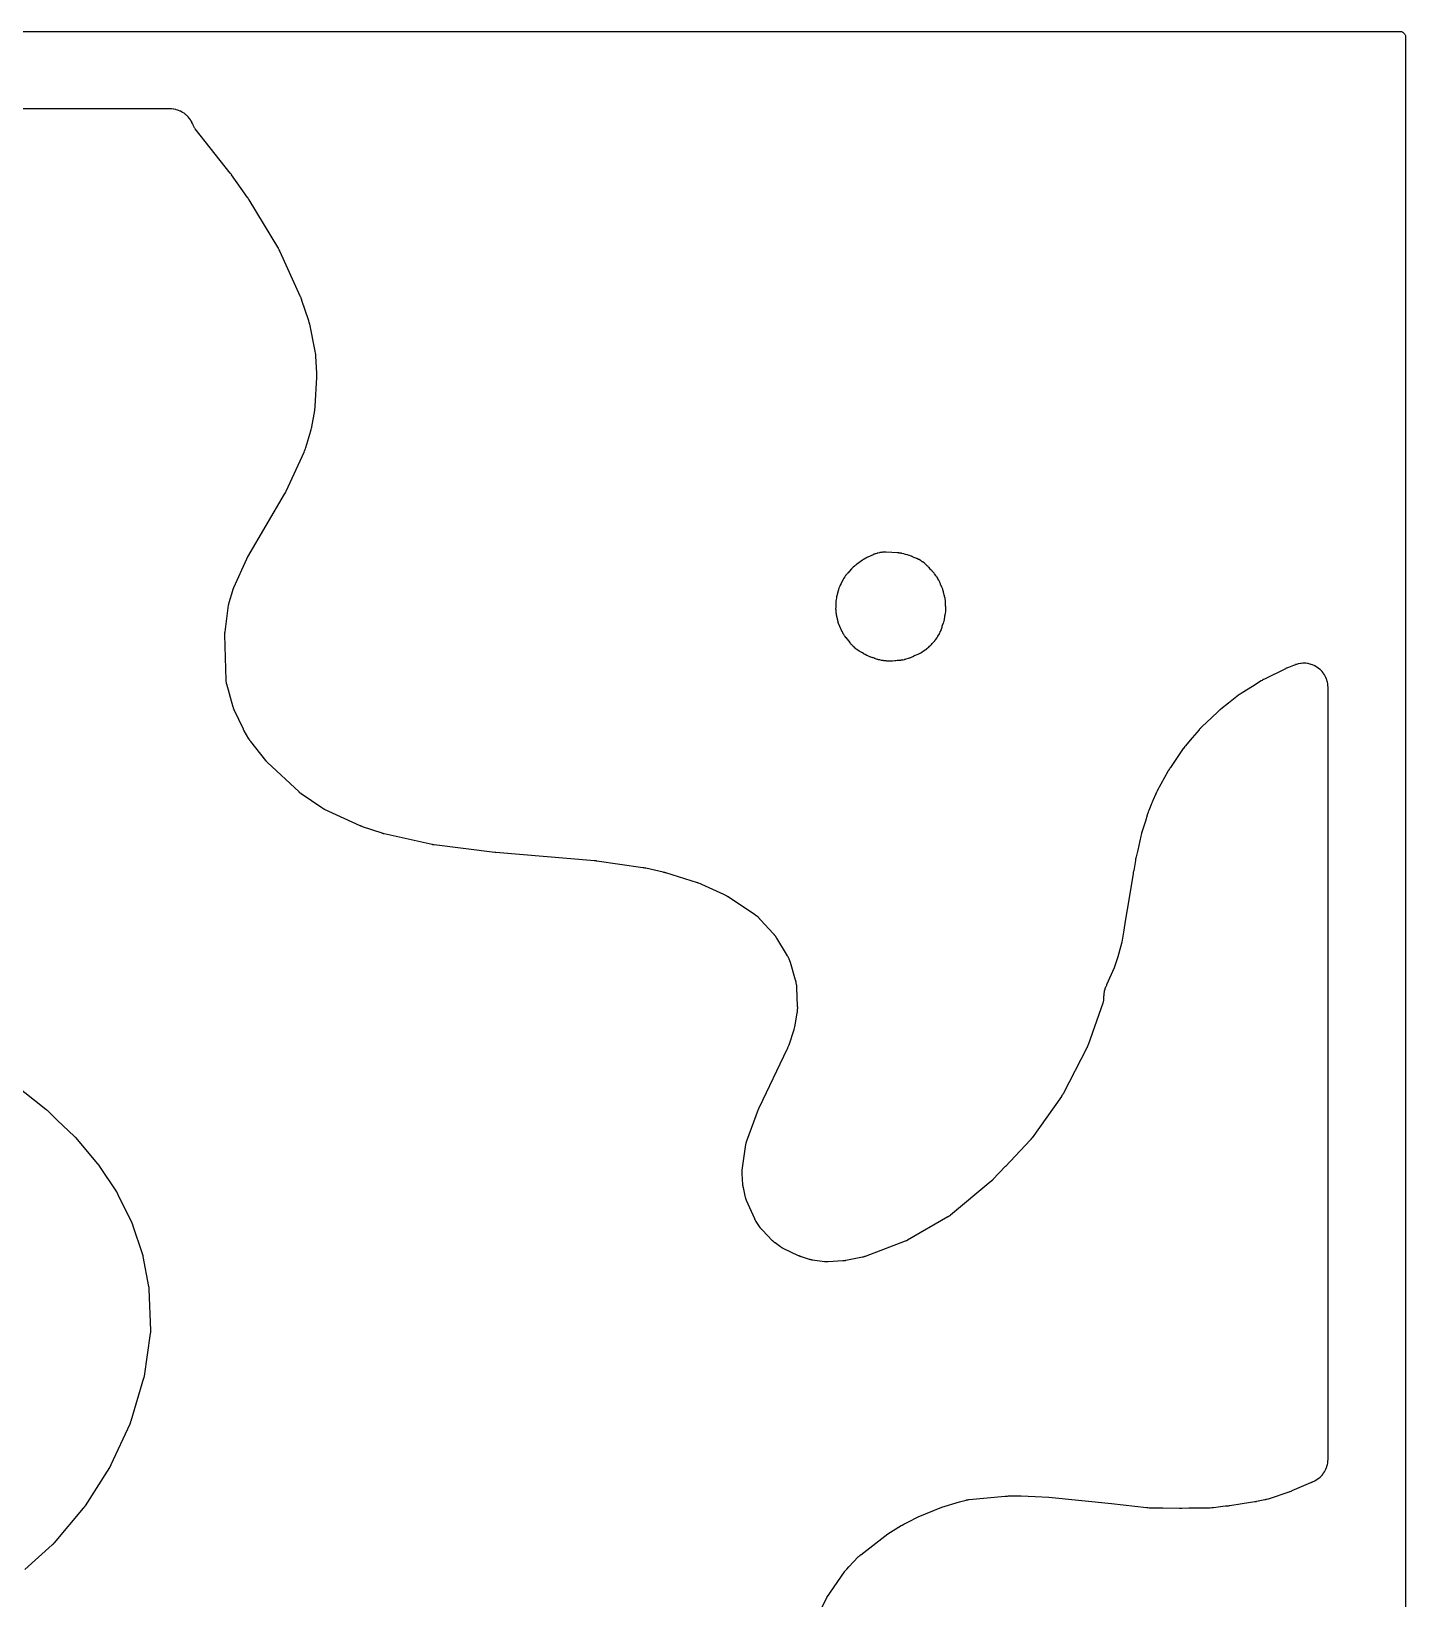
# Model space of a CAD drawing. Header units: millimetres. Extents: x 0 to 300, y 0 to 300.
# Drawn here: x 158.4 to 300.1, y 138.4 to 300.1 of the extents above; entities that cross this region are included whole.
import ezdxf

# ---------------------------------------------------------------- set-up
doc = ezdxf.new("R2010")
doc.units = ezdxf.units.MM
doc.layers.add('CUT', color=7, linetype='CONTINUOUS')

msp = doc.modelspace()

# ---------------------------------------------------------------- linework, layer by layer
at = {"layer": 'CUT'}
for points in [[(1.4375, 300.0625), (298.5625, 300.0625), (299.4478, 300.0625), (299.5212, 300.0589), (299.5794, 300.0503), (299.6365, 300.036), (299.6918, 300.0162), (299.745, 299.991), (299.7954, 299.9608), (299.8427, 299.9257), (299.8863, 299.8863), (299.9257, 299.8427), (299.9608, 299.7954), (299.991, 299.745), (300.0162, 299.6918), (300.036, 299.6365), (300.0503, 299.5794), (300.0589, 299.5212), (300.0625, 299.4478), (300.0625, 298.5625), (300.0625, 1.4375)], [(239.2682, 136.2127), (240.3945, 138.5724), (242.2037, 141.2197), (242.207, 141.2243), (242.4523, 141.4973), (242.6681, 141.7374), (243.6314, 142.7359), (243.6428, 142.7475), (243.6698, 142.7745), (243.6815, 142.786), (243.6958, 142.7998), (243.7077, 142.811), (243.7356, 142.837), (243.7477, 142.848), (243.7617, 142.8605), (243.7739, 142.8713), (243.8028, 142.8963), (243.8153, 142.9068), (243.8306, 142.9196), (243.8433, 142.9299), (243.873, 142.9538), (243.8859, 142.9639), (246.6829, 145.1257), (248.0615, 145.9687), (248.1758, 146.0267), (248.3419, 146.1109), (248.7497, 146.3177), (249.8231, 146.8619), (252.2514, 147.8758), (254.085, 148.4377), (254.7669, 148.6119), (254.7737, 148.6136), (254.7896, 148.6176), (254.7926, 148.6183), (254.8237, 148.6253), (254.8862, 148.6382), (254.9077, 148.6423), (254.9378, 148.647), (255.0178, 148.6578), (255.0522, 148.6618), (258.7857, 149.0221), (259.0101, 149.0254), (259.1156, 149.027), (259.3753, 149.0309), (260.4361, 149.0467), (261.8607, 148.9755), (263.2918, 148.9039), (269.7523, 148.264), (273.3593, 147.8401), (273.3743, 147.8385), (273.472, 147.8295), (273.487, 147.8283), (273.6099, 147.8201), (273.625, 147.8193), (273.723, 147.8152), (273.7381, 147.8148), (274.4247, 147.8036), (274.4448, 147.8021), (274.4603, 147.8012), (274.5868, 147.7952), (274.6023, 147.7947), (274.7032, 147.7926), (274.7187, 147.7924), (275.0167, 147.7939), (276.7424, 147.7656), (276.7519, 147.7655), (276.8181, 147.7655), (276.8283, 147.7655), (276.9108, 147.7669), (276.9208, 147.7672), (276.986, 147.7693), (276.9967, 147.7698), (277.7222, 147.8068), (279.7525, 147.8165), (279.7725, 147.8169), (279.9023, 147.8219), (279.9223, 147.823), (280.0848, 147.8346), (280.1048, 147.8364), (280.234, 147.8499), (280.2538, 147.8524), (281.2047, 147.9845), (281.4996, 147.9995), (281.5171, 148.0007), (281.6302, 148.0098), (281.6476, 148.0114), (281.7892, 148.027), (281.8065, 148.0291), (281.919, 148.0448), (281.9362, 148.0474), (283.2241, 148.2651), (284.5244, 148.4458), (284.5452, 148.4491), (284.6804, 148.4727), (284.7011, 148.4767), (284.8695, 148.5124), (284.89, 148.5171), (285.0232, 148.5502), (285.0436, 148.5556), (285.1889, 148.5972), (285.5446, 148.6574), (285.5556, 148.6593), (285.6319, 148.6737), (285.6433, 148.6759), (285.6931, 148.6863), (285.7171, 148.6918), (285.8654, 148.7291), (285.8882, 148.7353), (285.9275, 148.7468), (285.9382, 148.7501), (286.0114, 148.7731), (286.0233, 148.7769), (288.0497, 149.4594), (288.0619, 149.4637), (288.1408, 149.4922), (288.1529, 149.4967), (288.2512, 149.5346), (288.2632, 149.5394), (288.3409, 149.5713), (288.3528, 149.5763), (290.2729, 150.4132), (290.2831, 150.4176), (290.307, 150.4276), (290.3173, 150.4319), (290.3298, 150.437), (290.3401, 150.4411), (290.3655, 150.4511), (290.375, 150.4548), (290.3824, 150.4577), (290.4517, 150.4859), (290.466, 150.4917), (290.4925, 150.5032), (290.4981, 150.5058), (290.5034, 150.5079), (290.5267, 150.5187), (290.6388, 150.5673), (290.6909, 150.5929), (290.8515, 150.6819), (290.9009, 150.7124), (291.0521, 150.8165), (291.0983, 150.8517), (291.2388, 150.9699), (291.2814, 151.0094), (291.4098, 151.1406), (291.4483, 151.184), (291.5634, 151.327), (291.5976, 151.374), (291.6984, 151.5274), (291.7279, 151.5775), (291.8133, 151.74), (291.8378, 151.7926), (291.9071, 151.9626), (291.9264, 152.0174), (291.979, 152.1933), (291.9929, 152.2496), (292.0283, 152.4298), (292.0367, 152.4872), (292.0547, 152.6725), (292.0568, 152.7015), (292.0595, 152.7581), (292.06, 152.7726), (292.0623, 152.867), (292.0625, 152.8815), (292.0625, 232.3412), (292.0623, 232.3558), (292.06, 232.4503), (292.0595, 232.4648), (292.0568, 232.5215), (292.0546, 232.5506), (292.0366, 232.7361), (292.0282, 232.7936), (291.9927, 232.974), (291.9788, 233.0305), (291.926, 233.2066), (291.9067, 233.2615), (291.8371, 233.4317), (291.8126, 233.4844), (291.7269, 233.647), (291.6973, 233.6971), (291.5963, 233.8507), (291.562, 233.8977), (291.4466, 234.0408), (291.4079, 234.0843), (291.2792, 234.2155), (291.2365, 234.255), (291.0957, 234.3732), (291.0494, 234.4084), (290.8977, 234.5124), (290.8482, 234.5429), (290.6873, 234.6317), (290.635, 234.6573), (290.4662, 234.7302), (290.4118, 234.7506), (290.2367, 234.8067), (290.1805, 234.8218), (290.0008, 234.8607), (289.9435, 234.8702), (289.7608, 234.8916), (289.7028, 234.8955), (289.519, 234.8991), (289.4609, 234.8974), (289.2776, 234.8832), (289.2199, 234.8758), (289.0388, 234.8439), (288.9821, 234.8311), (288.8025, 234.7811), (288.7747, 234.7726), (288.7208, 234.7547), (288.707, 234.75), (288.6181, 234.7181), (288.6044, 234.713), (288.6043, 234.713), (288.5046, 234.6745), (288.5042, 234.6743), (287.9845, 234.4737), (287.9833, 234.4732), (287.9707, 234.4682), (287.8888, 234.4344), (287.8763, 234.4291), (287.7745, 234.3844), (287.7621, 234.3788), (287.6819, 234.3414), (287.6696, 234.3355), (285.5219, 233.2734), (285.5089, 233.2668), (285.4246, 233.2225), (285.4117, 233.2155), (285.3073, 233.1574), (285.2972, 233.1516), (285.2754, 233.1394), (285.2626, 233.1321), (285.18, 233.0833), (285.1674, 233.0756), (284.2631, 232.5108), (283.1947, 231.8456), (283.1813, 231.837), (283.095, 231.7801), (283.0819, 231.7711), (283.0546, 231.7521), (283.0498, 231.7488), (283.0086, 231.7199), (282.9755, 231.6968), (282.9717, 231.6941), (282.9436, 231.6744), (282.9307, 231.6651), (282.8477, 231.6036), (282.8351, 231.5939), (281.7962, 230.7805), (281.0193, 230.1738), (281.0084, 230.1651), (280.9383, 230.1078), (280.9276, 230.0988), (280.9053, 230.0797), (280.9018, 230.0767), (280.8754, 230.054), (280.8414, 230.0248), (280.8368, 230.0208), (280.8155, 230.0024), (280.8051, 229.9932), (280.7378, 229.9325), (280.7276, 229.9231), (280.0492, 229.2818), (279.0839, 228.372), (279.0722, 228.3607), (278.9969, 228.2858), (278.9855, 228.2741), (278.9603, 228.2477), (278.9579, 228.2452), (278.9392, 228.2254), (278.8937, 228.1776), (278.8881, 228.1715), (278.8661, 228.1484), (278.855, 228.1363), (278.7839, 228.0572), (278.7732, 228.0449), (278.0545, 227.1993), (277.3397, 226.3611), (277.3292, 226.3485), (277.2623, 226.2655), (277.2521, 226.2526), (277.2379, 226.2339), (277.2371, 226.233), (277.2272, 226.2202), (277.1472, 226.1151), (277.1375, 226.1021), (277.0761, 226.0166), (277.0668, 226.0034), (275.8169, 224.1626), (275.8074, 224.1481), (275.7822, 224.1086), (275.7741, 224.0967), (275.7664, 224.085), (275.7172, 224.0089), (275.7098, 223.997), (275.6502, 223.9), (275.6431, 223.888), (275.5975, 223.8096), (275.5906, 223.7975), (274.4553, 221.7375), (274.4478, 221.7235), (274.4005, 221.632), (274.3934, 221.6178), (274.337, 221.5013), (274.3303, 221.4869), (274.2878, 221.393), (274.2815, 221.3784), (274.0458, 220.8176), (274.0207, 220.7696), (274.0157, 220.7598), (273.9815, 220.6911), (273.9765, 220.6808), (273.955, 220.6353), (273.945, 220.6132), (273.8858, 220.4741), (273.8771, 220.4525), (273.8627, 220.4147), (273.8589, 220.4044), (273.8332, 220.333), (273.8292, 220.3213), (273.7971, 220.2261), (273.5882, 219.7292), (273.5805, 219.71), (273.5327, 219.5841), (273.5257, 219.5646), (273.4711, 219.4048), (273.4648, 219.3851), (273.4257, 219.2562), (273.42, 219.2363), (273.2552, 218.6163), (272.8777, 217.4948), (272.8723, 217.4777), (272.8385, 217.3667), (272.8336, 217.3495), (272.7954, 217.2089), (272.791, 217.1916), (272.7639, 217.0787), (272.76, 217.0613), (272.462, 215.6322), (272.2734, 214.9225), (272.2699, 214.9087), (272.2483, 214.8191), (272.2452, 214.8052), (272.2208, 214.692), (272.2179, 214.6781), (272.2006, 214.5875), (272.1981, 214.5735), (272.026, 213.5409), (272.0029, 213.43), (272.0013, 213.4221), (271.9906, 213.367), (271.989, 213.3585), (271.9766, 213.2897), (271.9752, 213.2813), (271.9662, 213.2268), (271.9648, 213.2178), (271.9004, 212.7873), (271.351, 209.4915), (271.1558, 208.3202), (271.0006, 207.3892), (270.7895, 206.1228), (270.4007, 204.6192), (270.0162, 203.4742), (269.2353, 201.7225), (269.231, 201.7131), (269.221, 201.6913), (269.2166, 201.6819), (269.211, 201.6701), (269.2085, 201.6646), (269.1804, 201.6037), (269.1766, 201.5954), (269.1463, 201.527), (269.1349, 201.4995), (269.0675, 201.3242), (269.0491, 201.2685), (268.9997, 201.0897), (268.9869, 201.0325), (268.9552, 200.8498), (268.948, 200.7915), (268.9341, 200.604), (268.9327, 200.5747), (268.9312, 200.5174), (268.931, 200.5028), (268.931, 200.4036), (268.9309, 200.4027), (268.9308, 200.3763), (268.9291, 200.2974), (268.9237, 200.2159), (268.9176, 200.1618), (268.9047, 200.0811), (268.8938, 200.0279), (268.8737, 199.9487), (268.852, 199.877), (268.8393, 199.8382), (267.3231, 195.5433), (267.3178, 195.5287), (267.3052, 195.4948), (267.2997, 195.4804), (267.2928, 195.4628), (267.287, 195.4484), (267.2732, 195.415), (267.2672, 195.4007), (267.2601, 195.3844), (267.2539, 195.3703), (267.239, 195.3374), (267.2324, 195.3233), (267.2244, 195.3062), (267.2176, 195.2923), (267.2016, 195.2599), (267.1946, 195.2461), (264.7488, 190.5141), (264.7415, 190.5002), (264.724, 190.4679), (264.7165, 190.4541), (264.7071, 190.4374), (264.6992, 190.4238), (264.6807, 190.3921), (264.6727, 190.3786), (264.6633, 190.3632), (264.655, 190.3499), (264.6354, 190.3189), (264.6269, 190.3057), (264.6163, 190.2897), (264.6076, 190.2766), (264.5869, 190.2463), (264.5779, 190.2334), (261.5521, 185.9662), (261.543, 185.9536), (261.5215, 185.9243), (261.5121, 185.9118), (261.5006, 185.8967), (261.4911, 185.8844), (261.4686, 185.8559), (261.4588, 185.8438), (261.4475, 185.83), (261.4375, 185.818), (261.414, 185.7903), (261.4038, 185.7785), (261.3913, 185.7642), (261.3809, 185.7526), (261.3565, 185.7257), (261.3459, 185.7143), (258.8098, 183.0204), (258.8095, 183.02), (258.7806, 182.9893), (257.5237, 181.6542), (257.5142, 181.6443), (257.492, 181.6214), (257.4824, 181.6116), (257.4706, 181.5998), (257.4608, 181.5902), (257.4379, 181.568), (257.428, 181.5585), (257.4165, 181.5477), (257.4065, 181.5384), (257.3828, 181.5169), (257.3727, 181.5078), (257.3601, 181.4967), (257.3498, 181.4877), (257.3256, 181.4669), (257.3151, 181.458), (253.1327, 177.9791), (253.1253, 177.973), (253.1137, 177.9635), (253.0943, 177.9482), (253.068, 177.928), (253.0444, 177.9104), (253.0254, 177.8968), (253.0145, 177.8891), (253.0104, 177.8862), (252.9864, 177.8701), (252.9325, 177.8351), (252.8997, 177.8148), (252.8884, 177.8081), (252.8801, 177.8033), (248.7256, 175.4114), (248.7177, 175.4069), (248.7054, 175.4), (248.6851, 175.3889), (248.6576, 175.3744), (248.6329, 175.3618), (248.6132, 175.3522), (248.6019, 175.3467), (248.5977, 175.3447), (248.573, 175.3335), (248.5177, 175.3093), (248.4842, 175.2955), (248.4728, 175.2911), (248.4643, 175.2878), (244.3644, 173.7378), (244.3559, 173.7347), (244.3428, 173.7299), (244.321, 173.7222), (244.2916, 173.7122), (244.2653, 173.7038), (244.2444, 173.6975), (244.2325, 173.6939), (244.228, 173.6926), (244.2019, 173.6855), (244.1436, 173.6706), (244.1085, 173.6623), (244.0965, 173.6597), (244.0877, 173.6579), (242.3632, 173.3064), (242.3477, 173.3034), (242.3115, 173.2966), (242.2959, 173.2939), (242.2769, 173.2907), (242.2613, 173.2882), (242.2248, 173.2828), (242.2092, 173.2806), (242.1912, 173.2782), (242.1756, 173.2763), (242.1389, 173.2721), (242.1232, 173.2705), (242.104, 173.2686), (242.0883, 173.2673), (242.0515, 173.2644), (242.0358, 173.2633), (240.5208, 173.1713), (240.5097, 173.1707), (240.4947, 173.17), (240.4503, 173.169), (240.3762, 173.169), (240.3435, 173.1697), (240.3108, 173.1715), (240.2369, 173.1771), (240.1927, 173.1815), (240.1779, 173.1834), (240.1668, 173.1848), (238.9138, 173.3573), (238.9043, 173.3586), (238.8897, 173.3608), (238.8655, 173.3647), (238.8331, 173.3705), (238.8044, 173.376), (238.7817, 173.3808), (238.7688, 173.3836), (238.7639, 173.3847), (238.736, 173.3914), (238.6743, 173.4075), (238.6374, 173.4178), (238.6251, 173.4216), (238.6159, 173.4245), (237.7772, 173.6902), (237.7629, 173.6949), (237.7298, 173.706), (237.7156, 173.7109), (237.6984, 173.717), (237.6843, 173.7221), (237.6515, 173.7343), (237.6375, 173.7397), (237.6215, 173.7459), (237.6076, 173.7515), (237.5753, 173.7648), (237.5615, 173.7706), (237.5447, 173.7779), (237.531, 173.7839), (237.4991, 173.7983), (237.4855, 173.8045), (235.9045, 174.549), (235.895, 174.5535), (235.8804, 174.5606), (235.8564, 174.5727), (235.8245, 174.5894), (235.7964, 174.6047), (235.7744, 174.6172), (235.7618, 174.6245), (235.7572, 174.6272), (235.7304, 174.6437), (235.6715, 174.6813), (235.6367, 174.7047), (235.6251, 174.7128), (235.6166, 174.7189), (235.0543, 175.1258), (235.0462, 175.1317), (235.0336, 175.141), (235.0131, 175.1567), (234.9859, 175.1781), (234.962, 175.1975), (234.9433, 175.2133), (234.9327, 175.2223), (234.9288, 175.2257), (234.9064, 175.2459), (234.8572, 175.2917), (234.8283, 175.3198), (234.8188, 175.3296), (234.8117, 175.3368), (233.7271, 176.4659), (233.7205, 176.4728), (233.7103, 176.4837), (233.6936, 176.5019), (233.6717, 176.5265), (233.6525, 176.5488), (233.6376, 176.5667), (233.6292, 176.5769), (233.6261, 176.5808), (233.6083, 176.6035), (233.5696, 176.6546), (233.5471, 176.6857), (233.5397, 176.6964), (233.5343, 176.7043), (233.1137, 177.3265), (233.108, 177.335), (233.0993, 177.3481), (233.0853, 177.3701), (233.0668, 177.3999), (233.0509, 177.4266), (233.0387, 177.448), (233.0318, 177.4603), (233.0293, 177.4649), (233.015, 177.4918), (232.9842, 177.5524), (232.9666, 177.5891), (232.9609, 177.6016), (232.9568, 177.6109), (232.1293, 179.4964), (232.1251, 179.5062), (232.1186, 179.5214), (232.1084, 179.5467), (232.0951, 179.5809), (232.0838, 179.6114), (232.0753, 179.6357), (232.0706, 179.6497), (232.0689, 179.6549), (232.0594, 179.6854), (232.0395, 179.7537), (232.0286, 179.7948), (232.0252, 179.8088), (232.0228, 179.8192), (231.794, 180.823), (231.7904, 180.8392), (231.7826, 180.877), (231.7793, 180.8932), (231.7756, 180.913), (231.7726, 180.9293), (231.7661, 180.9673), (231.7635, 180.9837), (231.7607, 181.0024), (231.7583, 181.0188), (231.7533, 181.057), (231.7512, 181.0734), (231.7489, 181.0935), (231.7472, 181.1099), (231.7435, 181.1483), (231.7421, 181.1648), (231.6589, 182.2422), (231.658, 182.2546), (231.657, 182.2714), (231.6552, 182.3214), (231.6546, 182.4047), (231.655, 182.4415), (231.6571, 182.4783), (231.6634, 182.5614), (231.6685, 182.6111), (231.6707, 182.6278), (231.6724, 182.6402), (232.0589, 185.2857), (232.0607, 185.2974), (232.0632, 185.313), (232.0718, 185.3592), (232.0881, 185.4358), (232.096, 185.4696), (232.1052, 185.503), (232.1275, 185.5781), (232.1421, 185.6227), (232.1474, 185.6377), (232.1514, 185.6487), (233.3566, 188.911), (233.3603, 188.9208), (233.3691, 188.9437), (233.3729, 188.9535), (233.3776, 188.9655), (233.3816, 188.9752), (233.3909, 188.9979), (233.3949, 189.0076), (233.3996, 189.0188), (233.4038, 189.0284), (233.4136, 189.0509), (233.4179, 189.0605), (233.4232, 189.0722), (233.4276, 189.0818), (233.4379, 189.104), (233.4424, 189.1135), (236.3202, 195.1115), (236.3283, 195.1292), (236.3793, 195.2449), (236.3868, 195.2628), (236.446, 195.41), (236.453, 195.4281), (236.4963, 195.5469), (236.5027, 195.5653), (237.0148, 197.1227), (237.0179, 197.1326), (237.0395, 197.2023), (237.0426, 197.2128), (237.056, 197.2587), (237.062, 197.281), (237.0966, 197.4204), (237.1016, 197.4421), (237.1095, 197.4797), (237.1115, 197.49), (237.1251, 197.5608), (237.1272, 197.5723), (237.346, 198.8483), (237.3485, 198.864), (237.3631, 198.9657), (237.3652, 198.9814), (237.3724, 199.0427), (237.3753, 199.0742), (237.3885, 199.2793), (237.3897, 199.3109), (237.3904, 199.3727), (237.3903, 199.3885), (237.3888, 199.4913), (237.3884, 199.5071), (237.3072, 201.4743), (237.3062, 201.4927), (237.2976, 201.612), (237.296, 201.6303), (237.2887, 201.7016), (237.2838, 201.7381), (237.2448, 201.9738), (237.2377, 202.0099), (237.2217, 202.0798), (237.2173, 202.0977), (237.187, 202.2134), (237.1821, 202.2311), (236.6485, 204.0418), (236.6447, 204.0543), (236.6191, 204.1348), (236.615, 204.1472), (236.5985, 204.1952), (236.5896, 204.2197), (236.5288, 204.3749), (236.5077, 204.4225), (236.4337, 204.5719), (236.4216, 204.5949), (236.3971, 204.6394), (236.3907, 204.6508), (236.3484, 204.7239), (236.3417, 204.7351), (235.2455, 206.5365), (235.2375, 206.5493), (235.1844, 206.6318), (235.176, 206.6444), (235.1429, 206.6932), (235.1253, 206.7177), (235.007, 206.8742), (234.9882, 206.8978), (234.9503, 206.943), (234.9405, 206.9545), (234.8755, 207.028), (234.8654, 207.0392), (233.5978, 208.4054), (233.5964, 208.4069), (233.4882, 208.5234), (233.4762, 208.536), (233.3967, 208.6168), (233.3843, 208.6291), (233.3353, 208.6761), (233.3094, 208.6995), (233.1372, 208.8466), (233.11, 208.8684), (233.0558, 208.9095), (233.0418, 208.9198), (232.9495, 208.9856), (232.9352, 208.9955), (230.217, 210.8166), (230.2067, 210.8234), (230.139, 210.8667), (230.1286, 210.8733), (230.0874, 210.8985), (230.066, 210.9109), (229.9257, 210.989), (229.9038, 211.0006), (229.8607, 211.0224), (229.8496, 211.0278), (229.7771, 211.0625), (229.7659, 211.0677), (227.5105, 212.0898), (227.4936, 212.0971), (227.3834, 212.1431), (227.3664, 212.1499), (227.2264, 212.2033), (227.2091, 212.2095), (227.0963, 212.2486), (227.0789, 212.2544), (223.8074, 213.2772), (223.7959, 213.2807), (223.7208, 213.3025), (223.7093, 213.3057), (223.6144, 213.3313), (223.6028, 213.3343), (223.5269, 213.3531), (223.5152, 213.3559), (221.7249, 213.7615), (221.7131, 213.764), (221.6367, 213.7797), (221.6249, 213.782), (221.5285, 213.7998), (221.5167, 213.8019), (221.4397, 213.8146), (221.4278, 213.8164), (216.6826, 214.4984), (216.6742, 214.4995), (216.616, 214.5071), (216.607, 214.5082), (216.5343, 214.5165), (216.5255, 214.5174), (216.4679, 214.5231), (216.4585, 214.524), (206.27, 215.3715), (206.2573, 215.3726), (206.2441, 215.3738), (206.2397, 215.3742), (206.2289, 215.3752), (206.2243, 215.3757), (206.2189, 215.3762), (206.2143, 215.3767), (206.2035, 215.3779), (206.1994, 215.3783), (206.1907, 215.3793), (206.1782, 215.3808), (206.1728, 215.3815), (199.929, 216.1617), (199.9182, 216.1631), (199.8932, 216.1665), (199.8824, 216.1681), (199.8693, 216.17), (199.8586, 216.1717), (199.8337, 216.1757), (199.823, 216.1775), (199.8107, 216.1797), (199.8, 216.1816), (199.7751, 216.1862), (199.7645, 216.1883), (199.7515, 216.1909), (199.7409, 216.193), (199.7161, 216.1983), (199.7055, 216.2006), (194.7709, 217.3077), (194.7599, 217.3103), (194.7342, 217.3164), (194.7232, 217.3191), (194.7099, 217.3224), (194.6989, 217.3253), (194.6734, 217.332), (194.6625, 217.335), (194.6499, 217.3384), (194.639, 217.3415), (194.6137, 217.3489), (194.6029, 217.3522), (194.5897, 217.3562), (194.5789, 217.3596), (194.5537, 217.3676), (194.543, 217.3711), (192.5427, 218.0367), (192.5309, 218.0408), (192.5035, 218.0503), (192.4917, 218.0545), (192.4775, 218.0597), (192.4658, 218.064), (192.4387, 218.0743), (192.4271, 218.0788), (192.4137, 218.0841), (192.4022, 218.0887), (192.3753, 218.0998), (192.3639, 218.1046), (192.3499, 218.1106), (192.3385, 218.1155), (192.312, 218.1273), (192.3006, 218.1325), (188.6184, 219.8297), (188.6097, 219.8337), (188.5964, 219.84), (188.5745, 219.8507), (188.5454, 219.8655), (188.5197, 219.8791), (188.4995, 219.8902), (188.488, 219.8966), (188.4837, 219.899), (188.4592, 219.9135), (188.405, 219.9465), (188.373, 219.967), (188.3623, 219.9742), (188.3544, 219.9795), (186.2115, 221.4486), (186.2058, 221.4525), (186.1925, 221.4618), (186.19, 221.4635), (186.1646, 221.482), (186.1144, 221.5199), (186.0973, 221.5332), (186.0743, 221.5525), (186.0141, 221.6047), (185.9888, 221.6275), (182.7497, 224.6622), (182.7447, 224.6669), (182.7331, 224.6779), (182.731, 224.6799), (182.7092, 224.7016), (182.666, 224.7458), (182.6514, 224.7612), (182.6319, 224.7833), (182.5812, 224.8427), (182.56, 224.8686), (181.0122, 226.8267), (181.0023, 226.8393), (180.9796, 226.8691), (180.97, 226.8819), (180.9586, 226.8975), (180.9493, 226.9104), (180.9279, 226.9407), (180.9188, 226.9538), (180.9085, 226.969), (180.8996, 226.9822), (180.8792, 227.0134), (180.8706, 227.0268), (180.8602, 227.0432), (180.8518, 227.0568), (180.8325, 227.0887), (180.8244, 227.1024), (180.3466, 227.9235), (180.342, 227.9316), (180.3311, 227.9507), (180.3265, 227.9589), (180.3209, 227.969), (180.3164, 227.9772), (180.306, 227.9965), (180.3016, 228.0048), (180.2965, 228.0144), (180.2922, 228.0228), (180.2821, 228.0423), (180.2779, 228.0507), (180.2727, 228.0609), (180.2686, 228.0694), (180.2589, 228.0891), (180.2549, 228.0976), (179.3055, 230.0969), (179.3015, 230.1055), (179.2953, 230.1188), (179.2854, 230.141), (179.2725, 230.171), (179.2615, 230.1978), (179.2531, 230.2192), (179.2484, 230.2314), (179.2467, 230.236), (179.2371, 230.2628), (179.2168, 230.3227), (179.2054, 230.3588), (179.2018, 230.3711), (179.1991, 230.3803), (178.5313, 232.7495), (178.5288, 232.7584), (178.525, 232.7723), (178.5191, 232.7954), (178.5116, 232.8265), (178.5053, 232.8541), (178.5045, 232.8581), (178.4957, 232.9071), (178.4854, 232.9743), (178.478, 233.0384), (178.4744, 233.0839), (178.4722, 233.1217), (178.4717, 233.134), (178.4714, 233.1432), (178.3447, 237.8441), (178.3445, 237.8531), (178.3443, 237.8671), (178.3442, 237.8903), (178.3445, 237.9213), (178.3451, 237.9489), (178.346, 237.9707), (178.3466, 237.9832), (178.3468, 237.9879), (178.3487, 238.0149), (178.3537, 238.0749), (178.3574, 238.1109), (178.3589, 238.123), (178.3601, 238.1319), (178.7298, 240.8835), (178.7308, 240.8905), (178.7331, 240.9068), (178.7336, 240.9098), (178.7387, 240.9413), (178.7502, 241.0042), (178.7544, 241.0258), (178.7614, 241.0555), (178.7813, 241.1338), (178.7905, 241.1672), (179.1549, 242.3983), (179.1594, 242.4129), (179.17, 242.4467), (179.1747, 242.4612), (179.1804, 242.4784), (179.1853, 242.4927), (179.197, 242.526), (179.2022, 242.5402), (179.2082, 242.5564), (179.2136, 242.5706), (179.2264, 242.6034), (179.232, 242.6174), (179.239, 242.6345), (179.2448, 242.6484), (179.2587, 242.6808), (179.2648, 242.6946), (180.595, 245.6553), (180.6001, 245.6664), (180.6121, 245.6921), (180.6173, 245.7031), (180.6238, 245.7165), (180.6291, 245.7275), (180.6418, 245.7529), (180.6473, 245.7637), (180.6537, 245.7762), (180.6594, 245.7869), (180.6728, 245.812), (180.6786, 245.8227), (180.6857, 245.8357), (180.6917, 245.8463), (180.7057, 245.871), (180.7118, 245.8816), (184.4922, 252.3266), (184.4997, 252.3397), (184.5469, 252.4251), (184.554, 252.4383), (184.6107, 252.5469), (184.6174, 252.5603), (184.6603, 252.648), (184.6668, 252.6616), (186.5037, 256.663), (186.5122, 256.6823), (186.5648, 256.8084), (186.5726, 256.828), (186.633, 256.9885), (186.6401, 257.0083), (186.6838, 257.1378), (186.6901, 257.1579), (187.2012, 258.8699), (187.2057, 258.8856), (187.2332, 258.9877), (187.2372, 259.0034), (187.2682, 259.1325), (187.2718, 259.1483), (187.2937, 259.2518), (187.2968, 259.2677), (187.6066, 260.9544), (187.6097, 260.9729), (187.6279, 261.0931), (187.6304, 261.1117), (187.6486, 261.2632), (187.6505, 261.2818), (187.6612, 261.4029), (187.6626, 261.4216), (187.8302, 264.3659), (187.831, 264.3837), (187.8341, 264.4993), (187.8343, 264.5171), (187.834, 264.6623), (187.8337, 264.6801), (187.83, 264.7957), (187.8291, 264.8135), (187.7212, 266.5573), (187.7196, 266.5779), (187.7067, 266.7119), (187.7043, 266.7325), (187.6823, 266.8999), (187.6792, 266.9204), (187.6571, 267.0531), (187.6533, 267.0735), (187.0858, 269.8747), (187.0818, 269.893), (187.054, 270.0111), (187.0495, 270.0292), (187.01, 270.1764), (187.0049, 270.1943), (186.9698, 270.3105), (186.9641, 270.3283), (186.2933, 272.323), (186.2883, 272.3373), (186.2544, 272.4301), (186.249, 272.4443), (186.2036, 272.5598), (186.1978, 272.5738), (186.1593, 272.6648), (186.1532, 272.6787), (184.0077, 277.4095), (184.0001, 277.4257), (183.9489, 277.5302), (183.9408, 277.5461), (183.8727, 277.6752), (183.8641, 277.6909), (183.8068, 277.7921), (183.7977, 277.8076), (180.8333, 282.6962), (180.8281, 282.7046), (180.7917, 282.7625), (180.786, 282.7714), (180.7392, 282.8429), (180.7335, 282.8515), (180.6956, 282.9074), (180.6893, 282.9164), (180.0371, 283.8401), (180.0345, 283.8439), (179.0204, 285.2799), (179.016, 285.2861), (178.985, 285.3289), (178.9801, 285.3355), (178.9407, 285.3884), (178.9358, 285.3947), (178.9041, 285.4361), (178.8989, 285.4428), (175.2924, 290.0071), (175.2857, 290.0158), (175.2823, 290.0202), (175.2524, 290.0614), (175.2136, 290.1181), (175.1712, 290.1865), (175.1451, 290.233), (175.109, 290.3048), (175.0785, 290.373), (175.0653, 290.4038), (175.0623, 290.4113), (175.0585, 290.4206), (175.0238, 290.5024), (175.0119, 290.5287), (175.0087, 290.5355), (175.0071, 290.5393), (174.9944, 290.5656), (174.9471, 290.6705), (174.9211, 290.7216), (174.8311, 290.879), (174.8003, 290.9274), (174.6958, 291.0755), (174.6605, 291.1207), (174.5423, 291.2581), (174.5028, 291.2998), (174.372, 291.4253), (174.3288, 291.463), (174.1866, 291.5755), (174.14, 291.6088), (173.9877, 291.7072), (173.9381, 291.736), (173.7772, 291.8194), (173.725, 291.8433), (173.5568, 291.911), (173.5027, 291.9298), (173.3288, 291.9811), (173.2731, 291.9947), (173.0951, 292.0291), (173.0383, 292.0373), (172.8554, 292.0549), (172.8268, 292.0569), (172.7708, 292.0596), (172.7565, 292.0601), (172.6633, 292.0623), (172.649, 292.0625), (99.4128, 292.0625)], [(156.5624, 191.5682), (159.8813, 188.9177), (159.889, 188.9115), (159.9068, 188.8969), (159.9144, 188.8907), (159.9237, 188.8829), (159.9312, 188.8766), (159.9487, 188.8616), (159.9494, 188.8611), (159.9639, 188.8481), (159.9712, 188.8416), (159.98, 188.8335), (159.9872, 188.8269), (160.0039, 188.8114), (160.011, 188.8047), (161.1035, 187.7649), (162.7984, 186.149), (162.8071, 186.1406), (162.8273, 186.1207), (162.8359, 186.1122), (162.8464, 186.1017), (162.8548, 186.093), (162.8713, 186.076), (162.8723, 186.0749), (162.8917, 186.0538), (162.8999, 186.0448), (162.9098, 186.0336), (162.9179, 186.0244), (162.9366, 186.0028), (162.9446, 185.9935), (165.2288, 183.2887), (165.2373, 183.2785), (165.2568, 183.2546), (165.2652, 183.2443), (165.2752, 183.2317), (165.2834, 183.2213), (165.3022, 183.1968), (165.3023, 183.1967), (165.3182, 183.1748), (165.3259, 183.1641), (165.3351, 183.151), (165.3426, 183.1402), (165.3599, 183.1148), (165.3673, 183.1039), (167.1656, 180.3851), (167.1735, 180.373), (167.1916, 180.3447), (167.1992, 180.3325), (167.2085, 180.3175), (167.2159, 180.3052), (167.2331, 180.2763), (167.2404, 180.2638), (167.2486, 180.2495), (167.2557, 180.2369), (167.2719, 180.2075), (167.2788, 180.1948), (167.287, 180.1793), (167.2937, 180.1665), (167.309, 180.1366), (167.3154, 180.1237), (168.712, 177.2783), (168.7185, 177.2648), (168.7334, 177.2332), (168.7396, 177.2196), (168.7471, 177.2029), (168.7531, 177.1893), (168.7669, 177.1572), (168.7727, 177.1434), (168.7793, 177.1275), (168.7848, 177.1136), (168.7976, 177.0811), (168.8029, 177.0671), (168.8093, 177.05), (168.8144, 177.036), (168.826, 177.0031), (168.8309, 176.9889), (169.818, 174.0424), (169.8228, 174.0277), (169.8337, 173.9933), (169.8382, 173.9786), (169.8436, 173.9606), (169.8478, 173.9457), (169.8575, 173.911), (169.8615, 173.8961), (169.866, 173.879), (169.8697, 173.8641), (169.8782, 173.8291), (169.8817, 173.814), (169.8858, 173.7957), (169.8891, 173.7806), (169.8963, 173.7453), (169.8993, 173.7302), (170.4813, 170.6389), (170.4826, 170.6322), (170.4854, 170.6165), (170.4859, 170.6136), (170.4908, 170.5831), (170.4995, 170.5218), (170.5022, 170.5008), (170.5049, 170.4714), (170.5107, 170.3933), (170.5126, 170.3598), (170.6692, 166.1031), (170.6695, 166.093), (170.6699, 166.0772), (170.6702, 166.0512), (170.6701, 166.0166), (170.6694, 165.9858), (170.6685, 165.9612), (170.6679, 165.9472), (170.6676, 165.942), (170.6655, 165.9117), (170.6596, 165.8445), (170.6552, 165.8043), (170.6534, 165.7907), (170.652, 165.7807), (170.0194, 161.3925), (170.0184, 161.3858), (170.0161, 161.3701), (170.0156, 161.3672), (170.0104, 161.337), (169.9993, 161.2787), (169.9971, 161.2693), (169.9775, 161.194), (169.9685, 161.1618), (168.646, 156.7454), (168.6413, 156.7302), (168.6301, 156.695), (168.6251, 156.6799), (168.619, 156.6618), (168.6138, 156.6469), (168.6014, 156.6122), (168.5959, 156.5974), (168.5895, 156.5804), (168.5838, 156.5657), (168.5701, 156.5314), (168.5642, 156.5168), (168.5567, 156.499), (168.5505, 156.4845), (168.5357, 156.4507), (168.5292, 156.4363), (166.5977, 152.2418), (166.5912, 152.228), (166.5758, 152.196), (166.569, 152.1823), (166.5607, 152.1657), (166.5538, 152.1522), (166.5373, 152.1207), (166.5301, 152.1072), (166.5217, 152.0919), (166.5143, 152.0786), (166.4968, 152.0477), (166.4891, 152.0345), (166.4797, 152.0185), (166.4719, 152.0054), (166.4533, 151.9751), (166.4452, 151.9622), (163.9343, 148.0186), (163.9262, 148.0061), (163.9071, 147.9772), (163.8988, 147.9648), (163.8886, 147.9499), (163.8801, 147.9377), (163.86, 147.9094), (163.8513, 147.8973), (163.8412, 147.8836), (163.8324, 147.8717), (163.8114, 147.8441), (163.8023, 147.8323), (163.7911, 147.8181), (163.7818, 147.8065), (163.76, 147.7796), (163.7505, 147.7681), (160.744, 144.1919), (160.7339, 144.1801), (160.71, 144.1526), (160.6997, 144.1409), (160.6869, 144.1268), (160.6764, 144.1153), (160.6527, 144.0899), (160.6288, 144.066), (160.6177, 144.0551), (160.604, 144.0419), (160.5927, 144.0312), (160.5662, 144.0064), (160.5547, 143.9958), (157.7235, 141.4417)]]:
    msp.add_lwpolyline(points, dxfattribs=at)
msp.add_lwpolyline([(241.35, 240.0063), (241.3523, 239.994), (241.3675, 239.9145), (241.37, 239.9023), (241.4808, 239.3821), (241.4846, 239.3655), (241.5107, 239.2581), (241.515, 239.2416), (241.5325, 239.1776), (241.5424, 239.145), (241.6126, 238.9356), (241.6243, 238.9036), (241.6489, 238.842), (241.6554, 238.8263), (241.6993, 238.7249), (241.7063, 238.7094), (241.9535, 238.18), (241.9613, 238.1639), (242.0133, 238.0606), (242.0216, 238.0448), (242.0546, 237.9837), (242.0725, 237.9529), (242.1944, 237.7564), (242.2141, 237.7268), (242.2542, 237.67), (242.2647, 237.6557), (242.3342, 237.5631), (242.3451, 237.5491), (242.7606, 237.0292), (242.7703, 237.0173), (242.8346, 236.941), (242.8446, 236.9294), (242.8843, 236.8846), (242.9052, 236.8622), (243.0449, 236.72), (243.0669, 236.6987), (243.111, 236.6582), (243.1225, 236.648), (243.1976, 236.5824), (243.2093, 236.5725), (243.4272, 236.3918), (243.4374, 236.3836), (243.5041, 236.3308), (243.5144, 236.3227), (243.5552, 236.2919), (243.5764, 236.2765), (243.7144, 236.1811), (243.7587, 236.1533), (243.9045, 236.0703), (243.9275, 236.0578), (243.973, 236.0345), (243.9847, 236.0287), (244.0612, 235.9915), (244.073, 235.9859), (244.1326, 235.9586), (244.1346, 235.9572), (244.1413, 235.9525), (244.1552, 235.9431), (244.2464, 235.8829), (244.2606, 235.8738), (244.3163, 235.8393), (244.3454, 235.8224), (244.5346, 235.7193), (244.5954, 235.6905), (244.7949, 235.6093), (244.8264, 235.5975), (244.8885, 235.5762), (244.9044, 235.5709), (245.0088, 235.5384), (245.0249, 235.5336), (245.1121, 235.509), (245.1417, 235.4955), (245.1577, 235.4884), (245.2624, 235.444), (245.2786, 235.4374), (245.3421, 235.4126), (245.3751, 235.4008), (245.5912, 235.3308), (245.6248, 235.3209), (245.6908, 235.3037), (245.7078, 235.2995), (245.8185, 235.274), (245.8357, 235.2704), (246.0129, 235.235), (246.0305, 235.2317), (246.1451, 235.2124), (246.1628, 235.2097), (246.2319, 235.2001), (246.2674, 235.1963), (246.361, 235.189), (246.4416, 235.1765), (246.4775, 235.172), (246.5476, 235.1654), (246.5656, 235.164), (246.6828, 235.1565), (246.7009, 235.1556), (246.8991, 235.149), (246.9172, 235.1487), (247.035, 235.1483), (247.0531, 235.1485), (247.1237, 235.1504), (247.1599, 235.1524), (247.3944, 235.173), (247.4304, 235.1772), (247.5003, 235.1876), (247.5182, 235.1905), (247.6342, 235.2114), (247.6475, 235.214), (247.8516, 235.2225), (247.8644, 235.2231), (247.9472, 235.2283), (247.96, 235.2293), (248.0097, 235.2335), (248.0351, 235.2361), (248.1974, 235.2568), (248.2478, 235.2654), (248.4078, 235.2998), (248.4327, 235.3057), (248.481, 235.3182), (248.4933, 235.3216), (248.5731, 235.3442), (248.5854, 235.3478), (248.8041, 235.4147), (248.8212, 235.4202), (248.9317, 235.4576), (248.9486, 235.4636), (249.0142, 235.4881), (249.0474, 235.5016), (249.2607, 235.596), (249.2931, 235.6115), (249.3553, 235.6436), (249.3711, 235.652), (249.4448, 235.6929), (249.4532, 235.697), (249.5105, 235.7272), (249.5251, 235.7352), (249.5374, 235.7421), (249.711, 235.8089), (249.7229, 235.8136), (249.8002, 235.8452), (249.8121, 235.8502), (249.8581, 235.8703), (249.8814, 235.881), (250.0296, 235.9531), (250.0747, 235.9775), (250.2162, 236.062), (250.2379, 236.0756), (250.2799, 236.1032), (250.2905, 236.1104), (250.3593, 236.1577), (250.3698, 236.1651), (250.6932, 236.398), (250.7061, 236.4075), (250.789, 236.4707), (250.8017, 236.4806), (250.8505, 236.5198), (250.8749, 236.5406), (251.03, 236.6798), (251.0533, 236.7018), (251.0977, 236.746), (251.1089, 236.7575), (251.1806, 236.8331), (251.1915, 236.8449), (251.2616, 236.9228), (251.2656, 236.9273), (251.4532, 237.1357), (251.4637, 237.1477), (251.5311, 237.2268), (251.5413, 237.2391), (251.5805, 237.2876), (251.6, 237.313), (251.7217, 237.4813), (251.7397, 237.5077), (251.7735, 237.5601), (251.782, 237.5737), (251.836, 237.6624), (251.8441, 237.6762), (251.9996, 237.9481), (252.0064, 237.9604), (252.0498, 238.0406), (252.0564, 238.053), (252.0813, 238.1018), (252.0935, 238.1271), (252.1679, 238.2908), (252.1886, 238.343), (252.2473, 238.513), (252.2559, 238.5397), (252.2713, 238.5923), (252.2751, 238.6058), (252.2988, 238.6939), (252.3022, 238.7075), (252.3347, 238.8406), (252.3351, 238.8416), (252.3708, 238.9258), (252.3762, 238.9388), (252.3965, 238.9899), (252.4062, 239.0164), (252.4648, 239.187), (252.4806, 239.2411), (252.5224, 239.4141), (252.533, 239.4694), (252.5588, 239.648), (252.5621, 239.6759), (252.5674, 239.7306), (252.5686, 239.7447), (252.5745, 239.8253), (252.5782, 239.8408), (252.5815, 239.8549), (252.6015, 239.9467), (252.6045, 239.9609), (252.6152, 240.0164), (252.62, 240.0449), (252.6463, 240.2285), (252.6517, 240.2861), (252.6601, 240.4689), (252.66, 240.5267), (252.6506, 240.712), (252.6485, 240.7408), (252.6429, 240.797), (252.6413, 240.8114), (252.6298, 240.9048), (252.6286, 240.9138), (252.6289, 240.9214), (252.6295, 240.9356), (252.6318, 241.0279), (252.632, 241.0421), (252.6321, 241.0975), (252.6315, 241.1259), (252.6233, 241.3077), (252.618, 241.3642), (252.5929, 241.542), (252.5824, 241.5978), (252.54, 241.7747), (252.5328, 241.8022), (252.5173, 241.8555), (252.5132, 241.8691), (252.4855, 241.9571), (252.481, 241.9705), (252.4654, 242.0164), (252.4644, 242.0228), (252.4617, 242.0397), (252.4422, 242.1493), (252.439, 242.1662), (252.4254, 242.2316), (252.4175, 242.2649), (252.3609, 242.4769), (252.3394, 242.542), (252.259, 242.7461), (252.2455, 242.7776), (252.2175, 242.8383), (252.2101, 242.8537), (252.1606, 242.9534), (252.1528, 242.9687), (252.1168, 243.0362), (252.108, 243.0617), (252.1034, 243.0748), (252.0724, 243.1591), (252.0675, 243.1721), (252.0476, 243.2223), (252.0369, 243.2478), (251.9643, 243.4096), (251.9394, 243.459), (251.8534, 243.6113), (251.8241, 243.6582), (251.7231, 243.8039), (251.7068, 243.8263), (251.674, 243.8692), (251.6655, 243.8801), (251.6522, 243.8966), (251.6333, 243.9279), (251.6156, 243.9554), (251.4974, 244.1288), (251.4575, 244.1807), (251.3211, 244.3401), (251.2991, 244.3644), (251.255, 244.4106), (251.2435, 244.4223), (251.1679, 244.4972), (251.1561, 244.5086), (251.0843, 244.576), (250.9321, 244.7573), (250.9224, 244.7686), (250.8586, 244.841), (250.8486, 244.852), (250.8091, 244.8945), (250.7884, 244.9158), (250.6521, 245.0489), (250.6076, 245.0882), (250.4609, 245.2055), (250.4127, 245.2403), (250.2529, 245.3439), (250.231, 245.3573), (250.1147, 245.4459), (250.0638, 245.4807), (249.8973, 245.5823), (249.8431, 245.6116), (249.6646, 245.6968), (249.6364, 245.7093), (249.5808, 245.7324), (249.5664, 245.7382), (249.4729, 245.7742), (249.4584, 245.7796), (249.3546, 245.8166), (249.2823, 245.8539), (249.2695, 245.8603), (249.1859, 245.9009), (249.1729, 245.907), (249.1221, 245.9302), (249.0959, 245.9415), (248.9257, 246.0096), (248.8717, 246.0283), (248.6982, 246.0793), (248.6426, 246.0927), (248.5036, 246.1195), (248.4987, 246.1212), (248.4092, 246.1506), (248.3954, 246.155), (248.3412, 246.1714), (248.3132, 246.1791), (248.133, 246.2243), (248.0761, 246.2356), (247.8924, 246.2632), (247.8636, 246.2668), (247.8073, 246.2725), (247.7928, 246.2738), (247.6989, 246.2809), (247.6844, 246.2819), (246.5022, 246.3436), (246.4884, 246.3442), (246.3986, 246.3468), (246.3848, 246.347), (246.3308, 246.3473), (246.3032, 246.3469), (246.1262, 246.3398), (246.0711, 246.3351), (245.8955, 246.3117), (245.8682, 246.3074), (245.8471, 246.3036), (245.8189, 246.2979), (245.6367, 246.2559), (245.6088, 246.2488), (245.5815, 246.2412), (245.553, 246.2323), (245.3688, 246.1705), (245.3407, 246.1603), (245.2863, 246.1389), (245.2724, 246.1333), (245.1829, 246.0956), (245.1691, 246.0896), (244.6086, 245.8368), (244.595, 245.8304), (244.5071, 245.7881), (244.4937, 245.7814), (244.4415, 245.7547), (244.4152, 245.7404), (244.2464, 245.6429), (244.2207, 245.6272), (244.1715, 245.5954), (244.159, 245.5871), (244.0785, 245.5321), (244.0662, 245.5235), (243.4635, 245.0898), (243.451, 245.0806), (243.3708, 245.0196), (243.3586, 245.0101), (243.3512, 245.0042), (243.3372, 244.9936), (243.3253, 244.9843), (243.2793, 244.9474), (243.2561, 244.9279), (243.1092, 244.7977), (243.0871, 244.7771), (243.045, 244.7358), (243.0344, 244.725), (242.966, 244.6545), (242.9556, 244.6435), (242.551, 244.2044), (242.5425, 244.1951), (242.4883, 244.1337), (242.4801, 244.1242), (242.4482, 244.0866), (242.4324, 244.0671), (242.3332, 243.9395), (242.304, 243.8985), (242.2945, 243.8838), (242.2794, 243.8643), (242.2505, 243.8233), (242.1634, 243.6883), (242.1502, 243.667), (242.1254, 243.6248), (242.1192, 243.6139), (242.0794, 243.5428), (242.0734, 243.5318), (241.8355, 243.0855), (241.8275, 243.0699), (241.7768, 242.9677), (241.7692, 242.9518), (241.7406, 242.8896), (241.7269, 242.8573), (241.6439, 242.645), (241.6321, 242.6119), (241.6109, 242.5468), (241.6057, 242.53), (241.5991, 242.5074), (241.5969, 242.5005), (241.5916, 242.4834), (241.559, 242.3715), (241.5543, 242.3542), (241.4285, 241.8689), (241.4247, 241.8533), (241.4013, 241.7516), (241.3979, 241.7359), (241.3854, 241.6744), (241.3799, 241.6428), (241.3494, 241.4363), (241.3456, 241.4044), (241.3398, 241.342), (241.3385, 241.326), (241.3316, 241.2219), (241.3308, 241.2058), (241.3307, 241.2025), (241.308, 240.6264), (241.3077, 240.6139), (241.3062, 240.5329), (241.3061, 240.5204), (241.3062, 240.4717), (241.3067, 240.4468), (241.3137, 240.2872), (241.318, 240.2375), (241.3382, 240.079), (241.3419, 240.0543)], close=True, dxfattribs=at)

doc.saveas('drawing.dxf')
